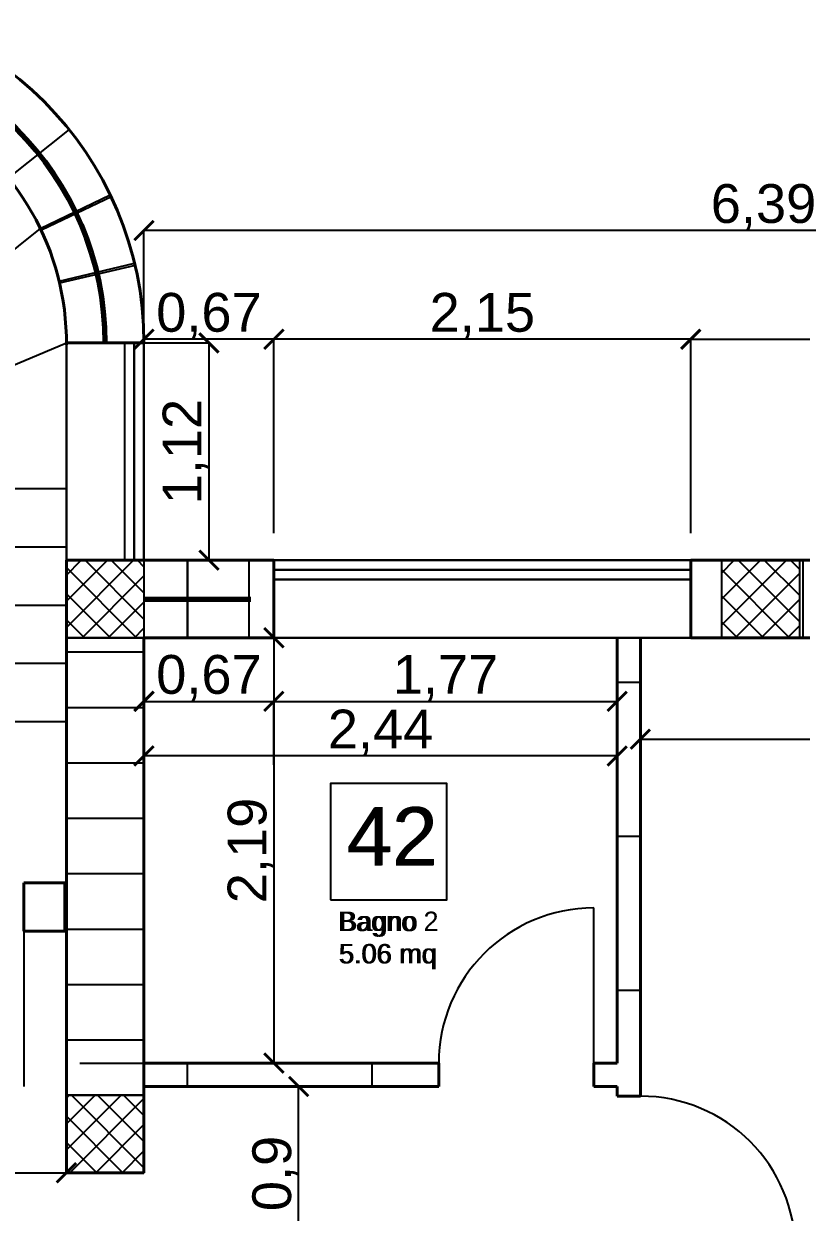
# Model space of a CAD drawing. Header units: millimetres. Extents: x 2459 to 3981, y 1231 to 4850.
# Drawn here: x 3737.5 to 3741.51, y 1288.93 to 1295.06 of the extents above; entities that cross this region are included whole.
import ezdxf

# ---------------------------------------------------------------- set-up
doc = ezdxf.new("R2010")
doc.units = ezdxf.units.MM
doc.layers.add('linee murature', color=253, linetype='Continuous', lineweight=70)
doc.layers.add('linee muri', color=7, linetype='Continuous', lineweight=40)
doc.layers.add('quoteee', color=7, linetype='Continuous')
doc.styles.get("Standard").update_dxf_attribs({"font": 'arial.ttf'})
doc.dimstyles.new('Copia di ISO-25', dxfattribs={"dimtxt": 0.2, "dimasz": 0.1, "dimexe": 0, "dimexo": 0, "dimgap": 0, "dimtad": 3, "dimtxsty": 'Standard', "dimblk": 'ARCHTICK', "dimcen": -2.5, "dimclrd": 256, "dimclre": 256, "dimclrt": 256, "dimadec": 0, "dimazin": 0, "dimtfac": 1, "dimtmove": 2, "dimatfit": 3, "dimldrblk": 'ARCHTICK', "dimfxl": 1, "dimfxlon": 1, "dimtfillclr": 256, "dimlwd": -1, "dimlwe": -1, "dimarcsym": 0})

# ---------------------------------------------------------------- blocks, each defined once
blk = doc.blocks.new('_ArchTick')
at = {"color": 0, "linetype": 'ByBlock', "const_width": 0.15}
blk.add_lwpolyline([(-0.5, -0.5), (0.5, 0.5)], dxfattribs=at)
blk = doc.blocks.new('*D190')
at = {"layer": 'Defpoints', "color": 0, "lineweight": -3, "transparency": 16777216}
for p in [(3737.7819, 1291.8906), (3737.7819, 1289.6979), (3738.7947, 1289.6979)]:
    blk.add_point(p, dxfattribs=at)
at = {"layer": 'quoteee', "transparency": 16777216}
for p, q in [((3737.7947, 1291.8906), (3738.7947, 1291.8906)), ((3738.7947, 1291.8906), (3738.7947, 1289.6979)), ((3737.7947, 1289.6979), (3738.7947, 1289.6979))]:
    blk.add_line(p, q, dxfattribs=at)
at = {"layer": 'quoteee', "transparency": 16777216, "xscale": 0.1, "yscale": 0.1, "zscale": 0.1}
for p, rotation in [((3738.7947, 1291.8906), 90), ((3738.7947, 1289.6979), 270)]:
    blk.add_blockref('_ArchTick', p, dxfattribs=dict(at, rotation=rotation))
at = {"layer": 'quoteee', "transparency": 16777216, "insert": (3738.6746, 1290.7942), "char_height": 0.2, "attachment_point": 5, "rotation": 90}
blk.add_mtext('2,19', dxfattribs=at)
blk = doc.blocks.new('*D317')
at = {"layer": 'Defpoints', "color": 0, "lineweight": -3, "transparency": 16777216}
for p in [(3738.1247, 1291.8906), (3740.5647, 1291.8906), (3738.1247, 1291.2815)]:
    blk.add_point(p, dxfattribs=at)
at = {"layer": 'quoteee', "transparency": 16777216}
for p, q in [((3738.1247, 1291.8906), (3738.1247, 1291.2815)), ((3740.5647, 1291.8906), (3740.5647, 1291.2815)), ((3740.5647, 1291.2815), (3738.1247, 1291.2815))]:
    blk.add_line(p, q, dxfattribs=at)
at = {"layer": 'quoteee', "transparency": 16777216, "xscale": 0.1, "yscale": 0.1, "zscale": 0.1, "rotation": 180}
blk.add_blockref('_ArchTick', (3738.1247, 1291.2815), dxfattribs=at)
at = {"layer": 'quoteee', "transparency": 16777216, "xscale": 0.1, "yscale": 0.1, "zscale": 0.1}
blk.add_blockref('_ArchTick', (3740.5647, 1291.2815), dxfattribs=at)
at = {"layer": 'quoteee', "transparency": 16777216, "insert": (3739.3447, 1291.4017), "char_height": 0.2, "attachment_point": 5}
blk.add_mtext('2,44', dxfattribs=at)
blk = doc.blocks.new('*D318')
at = {"layer": 'Defpoints', "color": 0, "lineweight": -3, "transparency": 16777216}
for p in [(3740.6847, 1291.8906), (3744.1147, 1291.8906), (3744.1147, 1291.3678)]:
    blk.add_point(p, dxfattribs=at)
at = {"layer": 'quoteee', "transparency": 16777216}
for p, q in [((3740.6847, 1291.8906), (3740.6847, 1291.3678)), ((3744.1147, 1291.8906), (3744.1147, 1291.3678)), ((3740.6847, 1291.3678), (3744.1147, 1291.3678))]:
    blk.add_line(p, q, dxfattribs=at)
at = {"layer": 'quoteee', "transparency": 16777216, "xscale": 0.1, "yscale": 0.1, "zscale": 0.1, "rotation": 180}
blk.add_blockref('_ArchTick', (3740.6847, 1291.3678), dxfattribs=at)
at = {"layer": 'quoteee', "transparency": 16777216, "xscale": 0.1, "yscale": 0.1, "zscale": 0.1}
blk.add_blockref('_ArchTick', (3744.1147, 1291.3678), dxfattribs=at)
at = {"layer": 'quoteee', "transparency": 16777216, "insert": (3742.3997, 1291.488), "char_height": 0.2, "attachment_point": 5}
blk.add_mtext('3,43', dxfattribs=at)
blk = doc.blocks.new('*D260')
at = {"layer": 'Defpoints', "color": 0, "lineweight": -3, "transparency": 16777216}
for p in [(3744.5147, 1295.3345), (3728.2147, 1292.2906), (3744.5147, 1292.2906)]:
    blk.add_point(p, dxfattribs=at)
at = {"layer": 'quoteee', "transparency": 16777216}
for p, q in [((3728.2147, 1294.3345), (3728.2147, 1295.3345)), ((3728.2147, 1295.3345), (3744.5147, 1295.3345)), ((3744.5147, 1294.3345), (3744.5147, 1295.3345))]:
    blk.add_line(p, q, dxfattribs=at)
at = {"layer": 'quoteee', "transparency": 16777216, "xscale": 0.1, "yscale": 0.1, "zscale": 0.1, "rotation": 180}
blk.add_blockref('_ArchTick', (3728.2147, 1295.3345), dxfattribs=at)
at = {"layer": 'quoteee', "transparency": 16777216, "xscale": 0.1, "yscale": 0.1, "zscale": 0.1}
blk.add_blockref('_ArchTick', (3744.5147, 1295.3345), dxfattribs=at)
at = {"layer": 'quoteee', "transparency": 16777216, "insert": (3736.3647, 1295.4547), "char_height": 0.2, "attachment_point": 5}
blk.add_mtext('16,3', dxfattribs=at)
blk = doc.blocks.new('*D261')
at = {"layer": 'Defpoints', "color": 0, "lineweight": -3, "transparency": 16777216}
for p in [(3738.1247, 1293.4106), (3738.1247, 1292.2906), (3738.4597, 1292.2906)]:
    blk.add_point(p, dxfattribs=at)
at = {"layer": 'quoteee', "transparency": 16777216}
for p, q in [((3738.1247, 1293.4106), (3738.4597, 1293.4106)), ((3738.4597, 1293.4106), (3738.4597, 1292.2906)), ((3738.1247, 1292.2906), (3738.4597, 1292.2906))]:
    blk.add_line(p, q, dxfattribs=at)
at = {"layer": 'quoteee', "transparency": 16777216, "xscale": 0.1, "yscale": 0.1, "zscale": 0.1}
for p, rotation in [((3738.4597, 1293.4106), 90), ((3738.4597, 1292.2906), 270)]:
    blk.add_blockref('_ArchTick', p, dxfattribs=dict(at, rotation=rotation))
at = {"layer": 'quoteee', "transparency": 16777216, "insert": (3738.3396, 1292.8506), "char_height": 0.2, "attachment_point": 5, "rotation": 90}
blk.add_mtext('1,12', dxfattribs=at)
blk = doc.blocks.new('*D262')
at = {"layer": 'Defpoints', "color": 0, "lineweight": -3, "transparency": 16777216}
for p in [(3738.1247, 1293.4296), (3738.1247, 1292.2906), (3738.7947, 1292.2906)]:
    blk.add_point(p, dxfattribs=at)
at = {"layer": 'quoteee', "transparency": 16777216}
for p, q in [((3738.1247, 1292.4296), (3738.1247, 1293.4296)), ((3738.7947, 1293.4296), (3738.1247, 1293.4296)), ((3738.7947, 1292.4296), (3738.7947, 1293.4296))]:
    blk.add_line(p, q, dxfattribs=at)
at = {"layer": 'quoteee', "transparency": 16777216, "xscale": 0.1, "yscale": 0.1, "zscale": 0.1, "rotation": 180}
blk.add_blockref('_ArchTick', (3738.1247, 1293.4296), dxfattribs=at)
at = {"layer": 'quoteee', "transparency": 16777216, "xscale": 0.1, "yscale": 0.1, "zscale": 0.1}
blk.add_blockref('_ArchTick', (3738.7947, 1293.4296), dxfattribs=at)
at = {"layer": 'quoteee', "transparency": 16777216, "insert": (3738.4597, 1293.5497), "char_height": 0.2, "attachment_point": 5}
blk.add_mtext('0,67', dxfattribs=at)
blk = doc.blocks.new('*D263')
at = {"layer": 'Defpoints', "color": 0, "lineweight": -3, "transparency": 16777216}
for p in [(3738.7947, 1293.4296), (3738.7947, 1292.2906), (3740.9447, 1292.2906)]:
    blk.add_point(p, dxfattribs=at)
at = {"layer": 'quoteee', "transparency": 16777216}
for p, q in [((3738.7947, 1292.4296), (3738.7947, 1293.4296)), ((3740.9447, 1293.4296), (3738.7947, 1293.4296)), ((3740.9447, 1292.4296), (3740.9447, 1293.4296))]:
    blk.add_line(p, q, dxfattribs=at)
at = {"layer": 'quoteee', "transparency": 16777216, "xscale": 0.1, "yscale": 0.1, "zscale": 0.1, "rotation": 180}
blk.add_blockref('_ArchTick', (3738.7947, 1293.4296), dxfattribs=at)
at = {"layer": 'quoteee', "transparency": 16777216, "xscale": 0.1, "yscale": 0.1, "zscale": 0.1}
blk.add_blockref('_ArchTick', (3740.9447, 1293.4296), dxfattribs=at)
at = {"layer": 'quoteee', "transparency": 16777216, "insert": (3739.8697, 1293.5497), "char_height": 0.2, "attachment_point": 5}
blk.add_mtext('2,15', dxfattribs=at)
blk = doc.blocks.new('*D264')
at = {"layer": 'Defpoints', "color": 0, "lineweight": -3, "transparency": 16777216}
for p in [(3744.5147, 1293.4296), (3740.9447, 1292.2906), (3744.5147, 1292.2906)]:
    blk.add_point(p, dxfattribs=at)
at = {"layer": 'quoteee', "transparency": 16777216}
for p, q in [((3740.9447, 1292.4296), (3740.9447, 1293.4296)), ((3740.9447, 1293.4296), (3744.5147, 1293.4296)), ((3744.5147, 1292.4296), (3744.5147, 1293.4296))]:
    blk.add_line(p, q, dxfattribs=at)
at = {"layer": 'quoteee', "transparency": 16777216, "xscale": 0.1, "yscale": 0.1, "zscale": 0.1, "rotation": 180}
blk.add_blockref('_ArchTick', (3740.9447, 1293.4296), dxfattribs=at)
at = {"layer": 'quoteee', "transparency": 16777216, "xscale": 0.1, "yscale": 0.1, "zscale": 0.1}
blk.add_blockref('_ArchTick', (3744.5147, 1293.4296), dxfattribs=at)
at = {"layer": 'quoteee', "transparency": 16777216, "insert": (3742.7297, 1293.5497), "char_height": 0.2, "attachment_point": 5}
blk.add_mtext('3,57', dxfattribs=at)
blk = doc.blocks.new('*D265')
at = {"layer": 'Defpoints', "color": 0, "lineweight": -3, "transparency": 16777216}
for p in [(3738.1247, 1293.9904), (3738.1247, 1292.2906), (3744.5147, 1292.2906)]:
    blk.add_point(p, dxfattribs=at)
at = {"layer": 'quoteee', "transparency": 16777216}
for p, q in [((3738.1247, 1292.9904), (3738.1247, 1293.9904)), ((3744.5147, 1293.9904), (3738.1247, 1293.9904)), ((3744.5147, 1292.9904), (3744.5147, 1293.9904))]:
    blk.add_line(p, q, dxfattribs=at)
at = {"layer": 'quoteee', "transparency": 16777216, "xscale": 0.1, "yscale": 0.1, "zscale": 0.1, "rotation": 180}
blk.add_blockref('_ArchTick', (3738.1247, 1293.9904), dxfattribs=at)
at = {"layer": 'quoteee', "transparency": 16777216, "xscale": 0.1, "yscale": 0.1, "zscale": 0.1}
blk.add_blockref('_ArchTick', (3744.5147, 1293.9904), dxfattribs=at)
at = {"layer": 'quoteee', "transparency": 16777216, "insert": (3741.3197, 1294.1106), "char_height": 0.2, "attachment_point": 5}
blk.add_mtext('6,39', dxfattribs=at)
blk = doc.blocks.new('*D427')
at = {"layer": 'Defpoints', "color": 0, "lineweight": -3, "transparency": 16777216}
for p in [(3738.1247, 1291.8889), (3738.7947, 1291.8889), (3738.7947, 1291.563)]:
    blk.add_point(p, dxfattribs=at)
at = {"layer": 'quoteee', "transparency": 16777216}
for p, q in [((3738.1247, 1291.8889), (3738.1247, 1291.563)), ((3738.7947, 1291.8889), (3738.7947, 1291.563)), ((3738.1247, 1291.563), (3738.7947, 1291.563))]:
    blk.add_line(p, q, dxfattribs=at)
at = {"layer": 'quoteee', "transparency": 16777216, "xscale": 0.1, "yscale": 0.1, "zscale": 0.1, "rotation": 180}
blk.add_blockref('_ArchTick', (3738.1247, 1291.563), dxfattribs=at)
at = {"layer": 'quoteee', "transparency": 16777216, "xscale": 0.1, "yscale": 0.1, "zscale": 0.1}
blk.add_blockref('_ArchTick', (3738.7947, 1291.563), dxfattribs=at)
at = {"layer": 'quoteee', "transparency": 16777216, "insert": (3738.4597, 1291.6832), "char_height": 0.2, "attachment_point": 5}
blk.add_mtext('0,67', dxfattribs=at)
blk = doc.blocks.new('*D228')
at = {"layer": 'Defpoints', "color": 0, "lineweight": -3, "transparency": 16777216}
for p in [(3740.5647, 1291.563), (3738.7947, 1291.2355), (3740.5647, 1291.2355)]:
    blk.add_point(p, dxfattribs=at)
at = {"layer": 'quoteee', "transparency": 16777216}
for p, q in [((3738.7947, 1291.2355), (3738.7947, 1291.563)), ((3738.7947, 1291.563), (3740.5647, 1291.563)), ((3740.5647, 1291.2355), (3740.5647, 1291.563))]:
    blk.add_line(p, q, dxfattribs=at)
at = {"layer": 'quoteee', "transparency": 16777216, "xscale": 0.1, "yscale": 0.1, "zscale": 0.1, "rotation": 180}
blk.add_blockref('_ArchTick', (3738.7947, 1291.563), dxfattribs=at)
at = {"layer": 'quoteee', "transparency": 16777216, "xscale": 0.1, "yscale": 0.1, "zscale": 0.1}
blk.add_blockref('_ArchTick', (3740.5647, 1291.563), dxfattribs=at)
at = {"layer": 'quoteee', "transparency": 16777216, "insert": (3739.6797, 1291.6832), "char_height": 0.2, "attachment_point": 5}
blk.add_mtext('1,77', dxfattribs=at)
blk = doc.blocks.new('*D229')
at = {"layer": 'Defpoints', "color": 0, "lineweight": -3, "transparency": 16777216}
for p in [(3738.9223, 1289.5779), (3738.9223, 1289.5779), (3738.9223, 1288.6806)]:
    blk.add_point(p, dxfattribs=at)
at = {"layer": 'quoteee', "transparency": 16777216}
blk.add_line((3738.9223, 1288.6806), (3738.9223, 1289.5779), dxfattribs=at)
at = {"layer": 'quoteee', "transparency": 16777216, "xscale": 0.1, "yscale": 0.1, "zscale": 0.1}
for p, rotation in [((3738.9223, 1289.5779), 90), ((3738.9223, 1288.6806), 270)]:
    blk.add_blockref('_ArchTick', p, dxfattribs=dict(at, rotation=rotation))
at = {"layer": 'quoteee', "transparency": 16777216, "insert": (3738.8021, 1289.1292), "char_height": 0.2, "attachment_point": 5, "rotation": 90}
blk.add_mtext('0,9', dxfattribs=at)
blk = doc.blocks.new('*D429')
at = {"layer": 'Defpoints', "color": 0, "lineweight": -3, "transparency": 16777216}
for p in [(3735.0047, 1289.133), (3737.7247, 1289.133), (3737.7247, 1289.133)]:
    blk.add_point(p, dxfattribs=at)
at = {"layer": 'quoteee', "transparency": 16777216}
blk.add_line((3735.0047, 1289.133), (3737.7247, 1289.133), dxfattribs=at)
at = {"layer": 'quoteee', "transparency": 16777216, "xscale": 0.1, "yscale": 0.1, "zscale": 0.1, "rotation": 180}
blk.add_blockref('_ArchTick', (3735.0047, 1289.133), dxfattribs=at)
at = {"layer": 'quoteee', "transparency": 16777216, "xscale": 0.1, "yscale": 0.1, "zscale": 0.1}
blk.add_blockref('_ArchTick', (3737.7247, 1289.133), dxfattribs=at)
at = {"layer": 'quoteee', "transparency": 16777216, "insert": (3736.3647, 1289.2532), "char_height": 0.2, "attachment_point": 5}
blk.add_mtext('2,72', dxfattribs=at)

msp = doc.modelspace()

# ---------------------------------------------------------------- hatches: boundary and pattern name
at = {"linetype": 'Continuous'}
h = msp.add_hatch(dxfattribs=at)
h.set_pattern_fill('ANSI31', color=256, scale=0.1, angle=225)
h.set_pattern_definition([(270, (501.75375, -326.09868), (0.3175, -6e-17), [])])
h.paths.add_polyline_path([(3741.504742, 1292.290565), (3744.114742, 1292.290565), (3744.114742, 1291.890565), (3741.504742, 1291.890565)])
h.paths.add_polyline_path([(3740.944742, 1292.290565), (3741.104742, 1292.290565), (3741.104742, 1291.890565), (3740.944742, 1291.890565)])
h.paths.add_polyline_path([(3738.124742, 1292.290565), (3738.794742, 1292.290565), (3738.794742, 1291.890565), (3738.124742, 1291.890565)])
h.paths.add_polyline_path([(3741.614742, 1285.340565), (3744.114742, 1285.340565), (3744.114742, 1284.940565), (3741.614742, 1284.940565)])
h.paths.add_polyline_path([(3738.624742, 1285.340565), (3739.523263, 1285.340565), (3739.523263, 1284.940565), (3738.624742, 1284.940565)])
h.paths.add_polyline_path([(3739.923263, 1285.340565), (3740.074742, 1285.340565), (3740.074742, 1284.940565), (3739.923263, 1284.940565)])
h.paths.add_polyline_path([(3736.559742, 1285.340565), (3737.084742, 1285.340565), (3737.084742, 1284.940565), (3736.559742, 1284.940565)])
h = msp.add_hatch(dxfattribs=at)
h.set_pattern_fill('ANSI31', color=256, scale=0.25, angle=315)
h.set_pattern_definition([(0, (489.0544, -264.88265), (2e-16, 0.79375), [])])
h.paths.add_polyline_path([(3739.164742, 1288.680565), (3739.644742, 1288.680565), (3739.644742, 1288.560565), (3739.284742, 1288.560565), (3739.284742, 1285.340565), (3739.164742, 1285.340565)])
h.paths.add_polyline_path([(3740.564742, 1291.890565), (3740.684742, 1291.890565), (3740.684742, 1289.527882), (3740.564742, 1289.527882), (3740.564742, 1289.577882), (3740.444742, 1289.577882), (3740.444742, 1289.697882), (3740.564742, 1289.697882)])
h = msp.add_hatch(dxfattribs=at)
h.set_pattern_fill('ANSI31', color=256, scale=0.3, angle=45)
h.set_pattern_definition([(90, (501.75375, -326.0987), (-0.9525, 0), [])])
h.paths.add_polyline_path([(3738.124742, 1289.697882), (3739.644742, 1289.697882), (3739.644742, 1289.577882), (3738.124742, 1289.577882)])
h.paths.add_polyline_path([(3740.444742, 1288.677882), (3740.564742, 1288.677882), (3740.564742, 1288.727882), (3740.684742, 1288.727882), (3740.684742, 1288.677882), (3744.114742, 1288.677882), (3744.114742, 1288.557882), (3740.444742, 1288.557882)])

# ---------------------------------------------------------------- linework, layer by layer
for p, q in [((3737.428058, 1294.261088), (3737.74018, 1294.511242)), ((3737.589937, 1294.000905), (3737.950286, 1294.174533)), ((3737.595622, 1293.993371), (3737.957029, 1294.164785)), ((3737.590059, 1294.000647), (3736.424742, 1293.070565)), ((3737.687132, 1293.728188), (3738.07607, 1293.821605)), ((3737.691142, 1293.720063), (3738.080646, 1293.811092)), ((3736.426495, 1292.862874), (3737.724781, 1293.410565)), ((3737.724742, 1292.290565), (3737.724742, 1293.410565)), ((3737.724742, 1292.290565), (3737.724742, 1293.410565)), ((3737.724742, 1292.290565), (3737.724742, 1293.410565)), ((3737.724742, 1292.290565), (3737.724742, 1293.410565)), ((3737.724742, 1292.290565), (3737.724742, 1293.410565)), ((3737.724742, 1292.290565), (3737.724742, 1293.410565)), ((3737.724742, 1292.290565), (3737.724742, 1293.410565)), ((3737.724742, 1292.290565), (3737.724742, 1293.400175)), ((3737.724742, 1292.290565), (3737.724742, 1293.400175)), ((3737.724781, 1293.410565), (3738.124742, 1293.410565)), ((3737.724781, 1293.410565), (3738.124742, 1293.410565)), ((3738.074742, 1293.410565), (3738.074742, 1292.290565)), ((3738.074742, 1293.410565), (3738.074742, 1292.290565)), ((3738.124742, 1292.290565), (3738.124742, 1293.410565)), ((3738.124742, 1292.290565), (3738.124742, 1293.410565)), ((3738.124742, 1292.290565), (3738.124742, 1293.410565)), ((3738.124742, 1292.290565), (3738.124742, 1293.410565)), ((3738.124742, 1292.290565), (3738.124742, 1293.410565)), ((3737.724742, 1292.657882), (3736.424742, 1292.657882)), ((3737.724742, 1292.357882), (3736.424742, 1292.357882)), ((3738.124742, 1292.290565), (3737.724742, 1292.290565)), ((3737.724742, 1292.290565), (3737.724742, 1290.377882)), ((3738.124742, 1292.290565), (3737.724742, 1292.290565)), ((3738.124742, 1292.290565), (3737.724742, 1292.290565)), ((3737.724742, 1292.290565), (3738.124742, 1292.290565)), ((3738.124742, 1292.290565), (3737.724742, 1292.290565)), ((3738.124742, 1292.290565), (3737.724742, 1292.290565)), ((3737.724742, 1292.290565), (3738.124742, 1292.290565)), ((3737.724742, 1289.577882), (3737.724742, 1292.290565)), ((3738.794742, 1292.290565), (3737.724742, 1292.290565)), ((3738.124742, 1292.290565), (3737.724742, 1292.290565)), ((3738.124742, 1292.290565), (3737.724742, 1292.290565)), ((3737.724742, 1292.290565), (3738.124742, 1292.290565)), ((3738.124742, 1292.290565), (3737.724742, 1292.290565)), ((3738.124742, 1292.290565), (3737.724742, 1292.290565)), ((3737.724742, 1292.290565), (3738.124742, 1292.290565)), ((3737.724742, 1292.213877), (3737.799787, 1292.288923)), ((3737.724742, 1292.079174), (3737.934491, 1292.288923)), ((3737.724742, 1291.94447), (3738.069195, 1292.288923)), ((3737.724742, 1292.213877), (3737.799787, 1292.288923)), ((3737.724742, 1292.079174), (3737.934491, 1292.288923)), ((3737.724742, 1291.94447), (3738.069195, 1292.288923)), ((3738.088499, 1291.888923), (3737.724742, 1292.25268)), ((3738.088499, 1291.888923), (3737.724742, 1292.25268)), ((3738.124742, 1291.987384), (3737.823203, 1292.288923)), ((3738.124742, 1291.987384), (3737.823203, 1292.288923)), ((3738.124742, 1292.122088), (3737.957907, 1292.288923)), ((3738.124742, 1292.122088), (3737.957907, 1292.288923)), ((3738.074742, 1292.290565), (3738.024742, 1292.290565)), ((3738.074742, 1292.290565), (3738.024742, 1292.290565)), ((3738.074742, 1292.290565), (3738.024742, 1292.290565)), ((3738.074742, 1292.290565), (3738.024742, 1292.290565)), ((3738.124742, 1292.256792), (3738.092611, 1292.288923)), ((3738.124742, 1292.256792), (3738.092611, 1292.288923)), ((3738.794742, 1292.290565), (3738.124742, 1292.290565)), ((3738.348751, 1292.290565), (3738.348751, 1291.890565)), ((3738.666251, 1292.290565), (3738.666251, 1291.890565)), ((3738.794742, 1291.890565), (3738.794742, 1292.290565)), ((3738.794742, 1292.290565), (3740.944742, 1292.290565)), ((3738.794742, 1291.890565), (3738.794742, 1292.290565)), ((3738.794742, 1292.290565), (3740.944742, 1292.290565)), ((3738.794742, 1291.890565), (3738.794742, 1292.290565)), ((3738.794742, 1292.290565), (3740.944742, 1292.290565)), ((3738.794742, 1292.290565), (3738.794742, 1291.890565)), ((3740.824742, 1292.290565), (3738.794742, 1292.290565)), ((3740.944742, 1292.290565), (3738.794742, 1292.290565)), ((3738.794742, 1292.290565), (3738.794742, 1291.890565)), ((3740.824742, 1292.240565), (3738.794742, 1292.240565)), ((3738.794742, 1292.240565), (3738.794742, 1292.190565)), ((3738.914742, 1292.240565), (3740.944742, 1292.240565)), ((3740.944742, 1292.290565), (3740.944742, 1291.890565)), ((3740.944742, 1292.290565), (3744.514742, 1292.290565)), ((3740.944742, 1292.290565), (3740.944742, 1291.890565)), ((3740.944742, 1292.290565), (3740.944742, 1291.890565)), ((3740.944742, 1292.290565), (3744.514742, 1292.290565)), ((3740.944742, 1292.290565), (3740.944742, 1291.890565)), ((3741.104742, 1292.226281), (3741.167383, 1292.288923)), ((3741.104742, 1292.091578), (3741.302087, 1292.288923)), ((3741.104742, 1291.956874), (3741.436791, 1292.288923)), ((3741.104742, 1292.226281), (3741.167383, 1292.288923)), ((3741.104742, 1292.091578), (3741.302087, 1292.288923)), ((3741.104742, 1291.956874), (3741.436791, 1292.288923)), ((3741.454453, 1291.890565), (3741.104742, 1292.240276)), ((3741.454453, 1291.890565), (3741.104742, 1292.240276)), ((3741.504742, 1291.97498), (3741.190799, 1292.288923)), ((3741.504742, 1291.97498), (3741.190799, 1292.288923)), ((3741.504742, 1292.109684), (3741.325503, 1292.288923)), ((3741.504742, 1292.109684), (3741.325503, 1292.288923)), ((3741.504742, 1292.244388), (3741.460207, 1292.288923)), ((3741.504742, 1292.244388), (3741.460207, 1292.288923)), ((3737.803899, 1291.888923), (3738.124742, 1292.209766)), ((3737.803899, 1291.888923), (3738.124742, 1292.209766)), ((3741.173137, 1291.890565), (3741.504742, 1292.22217)), ((3741.173137, 1291.890565), (3741.504742, 1292.22217)), ((3737.953795, 1291.888923), (3737.724742, 1292.117977)), ((3737.953795, 1291.888923), (3737.724742, 1292.117977)), ((3737.724742, 1292.057882), (3736.424742, 1292.057882)), ((3737.938603, 1291.888923), (3738.124742, 1292.075062)), ((3737.938603, 1291.888923), (3738.124742, 1292.075062)), ((3741.31975, 1291.890565), (3741.104742, 1292.105573)), ((3741.31975, 1291.890565), (3741.104742, 1292.105573)), ((3741.30784, 1291.890565), (3741.504742, 1292.087466)), ((3741.30784, 1291.890565), (3741.504742, 1292.087466)), ((3737.819092, 1291.888923), (3737.724742, 1291.983273)), ((3737.819092, 1291.888923), (3737.724742, 1291.983273)), ((3738.073306, 1291.888923), (3738.124742, 1291.940358)), ((3738.073306, 1291.888923), (3738.124742, 1291.940358)), ((3741.185046, 1291.890565), (3741.104742, 1291.970869)), ((3741.185046, 1291.890565), (3741.104742, 1291.970869)), ((3741.442544, 1291.890565), (3741.504742, 1291.952762)), ((3741.442544, 1291.890565), (3741.504742, 1291.952762)), ((3737.724742, 1289.577882), (3737.724742, 1291.888923)), ((3738.794742, 1291.890565), (3738.124742, 1291.890565)), ((3738.124742, 1289.577882), (3738.124742, 1291.890565)), ((3738.124742, 1291.890565), (3738.794742, 1291.890565)), ((3738.124742, 1291.890565), (3738.794742, 1291.890565)), ((3738.124742, 1289.697882), (3738.124742, 1291.888923)), ((3738.794742, 1291.890565), (3740.944742, 1291.890565)), ((3740.824742, 1291.890565), (3738.794742, 1291.890565)), ((3740.944742, 1291.890565), (3738.794742, 1291.890565)), ((3740.944742, 1291.890565), (3738.794742, 1291.890565)), ((3738.914742, 1291.890565), (3740.944742, 1291.890565)), ((3740.564742, 1289.697882), (3740.564742, 1291.890565)), ((3740.564742, 1289.697882), (3740.564742, 1291.890565)), ((3740.684742, 1291.890565), (3740.564742, 1291.890565)), ((3740.684742, 1289.527882), (3740.684742, 1291.890565)), ((3740.684742, 1289.527882), (3740.684742, 1291.890565)), ((3740.944742, 1291.890565), (3744.114742, 1291.890565)), ((3744.114742, 1291.890565), (3740.944742, 1291.890565)), ((3737.724742, 1291.817823), (3738.124742, 1291.817823)), ((3737.724742, 1291.817823), (3738.124742, 1291.817823)), ((3737.724742, 1291.757882), (3736.424742, 1291.757882)), ((3740.564742, 1291.661101), (3740.684742, 1291.661101)), ((3737.724742, 1291.532073), (3738.124742, 1291.532073)), ((3737.724742, 1291.532073), (3738.124742, 1291.532073)), ((3737.724742, 1291.457882), (3735.004742, 1291.457882)), ((3737.724742, 1291.246323), (3738.124742, 1291.246323)), ((3737.724742, 1291.246323), (3738.124742, 1291.246323)), ((3737.724742, 1290.960573), (3738.124742, 1290.960573)), ((3737.724742, 1290.960573), (3738.124742, 1290.960573)), ((3740.564742, 1290.867351), (3740.684742, 1290.867351)), ((3737.724742, 1290.674823), (3738.124742, 1290.674823)), ((3737.724742, 1290.674823), (3738.124742, 1290.674823)), ((3737.504742, 1290.377882), (3737.504742, 1290.627882)), ((3737.504742, 1290.627882), (3737.724742, 1290.627882)), ((3737.713751, 1290.627882), (3737.713751, 1290.377882)), ((3737.713751, 1290.627882), (3737.713751, 1290.377882)), ((3740.444742, 1289.697882), (3740.444742, 1290.497882)), ((3740.444742, 1289.697882), (3740.444742, 1290.497882)), ((3737.504742, 1290.377882), (3737.504742, 1289.577882)), ((3737.504742, 1290.377882), (3737.724742, 1290.377882)), ((3737.724742, 1290.389073), (3738.124742, 1290.389073)), ((3737.724742, 1290.389073), (3738.124742, 1290.389073)), ((3737.724742, 1289.577882), (3737.724742, 1290.377882)), ((3737.724742, 1290.103323), (3738.124742, 1290.103323)), ((3737.724742, 1290.103323), (3738.124742, 1290.103323)), ((3740.564742, 1290.073601), (3740.684742, 1290.073601)), ((3737.724742, 1289.817573), (3738.124742, 1289.817573)), ((3737.724742, 1289.817573), (3738.124742, 1289.817573)), ((3739.644742, 1289.697882), (3738.124742, 1289.697882)), ((3738.124742, 1289.577882), (3738.124742, 1289.697882)), ((3739.644742, 1289.697882), (3738.124742, 1289.697882)), ((3738.124742, 1289.697882), (3739.644742, 1289.697882)), ((3738.348751, 1289.577882), (3738.348751, 1289.697882)), ((3739.301251, 1289.577882), (3739.301251, 1289.697882)), ((3739.644742, 1289.697882), (3739.644742, 1289.577882)), ((3739.644742, 1289.697882), (3739.644742, 1289.577882)), ((3739.644742, 1289.697882), (3739.644742, 1289.577882)), ((3740.444742, 1289.577882), (3740.444742, 1289.697882)), ((3740.444742, 1289.697882), (3740.564742, 1289.697882)), ((3740.444742, 1289.577882), (3740.444742, 1289.697882)), ((3740.444742, 1289.697882), (3740.564742, 1289.697882)), ((3737.724742, 1289.577882), (3737.724742, 1289.132995)), ((3737.724742, 1289.132995), (3737.724742, 1289.577882)), ((3738.124742, 1289.132995), (3738.124742, 1289.577882)), ((3739.644742, 1289.577882), (3738.124742, 1289.577882)), ((3739.644742, 1289.577882), (3738.124742, 1289.577882)), ((3738.124742, 1289.577882), (3738.124742, 1289.132995)), ((3740.564742, 1289.577882), (3740.444742, 1289.577882)), ((3740.564742, 1289.577882), (3740.444742, 1289.577882)), ((3740.564742, 1289.527882), (3740.564742, 1289.577882)), ((3740.564742, 1289.527882), (3740.564742, 1289.577882)), ((3737.724742, 1289.519801), (3737.737936, 1289.532995)), ((3737.724742, 1289.385097), (3737.87264, 1289.532995)), ((3737.724742, 1289.250393), (3738.007344, 1289.532995)), ((3737.724742, 1289.519801), (3737.737936, 1289.532995)), ((3737.724742, 1289.385097), (3737.87264, 1289.532995)), ((3737.724742, 1289.250393), (3738.007344, 1289.532995)), ((3737.742048, 1289.132995), (3738.124742, 1289.515689)), ((3737.742048, 1289.132995), (3738.124742, 1289.515689)), ((3738.124742, 1289.158604), (3737.75035, 1289.532995)), ((3738.124742, 1289.158604), (3737.75035, 1289.532995)), ((3738.124742, 1289.293307), (3737.885054, 1289.532995)), ((3738.124742, 1289.293307), (3737.885054, 1289.532995)), ((3738.124742, 1289.428011), (3738.019758, 1289.532995)), ((3738.124742, 1289.428011), (3738.019758, 1289.532995)), ((3740.684742, 1289.527882), (3740.564742, 1289.527882)), ((3740.684742, 1289.527882), (3740.564742, 1289.527882)), ((3738.015646, 1289.132995), (3737.724742, 1289.4239)), ((3738.015646, 1289.132995), (3737.724742, 1289.4239)), ((3737.876751, 1289.132995), (3738.124742, 1289.380985)), ((3737.876751, 1289.132995), (3738.124742, 1289.380985)), ((3737.880943, 1289.132995), (3737.724742, 1289.289196)), ((3737.880943, 1289.132995), (3737.724742, 1289.289196)), ((3738.011455, 1289.132995), (3738.124742, 1289.246281)), ((3738.011455, 1289.132995), (3738.124742, 1289.246281)), ((3737.746239, 1289.132995), (3737.724742, 1289.154492)), ((3737.746239, 1289.132995), (3737.724742, 1289.154492)), ((3737.724742, 1289.132995), (3738.124742, 1289.132995)), ((3738.124742, 1289.132995), (3737.724742, 1289.132995))]:
    msp.add_line(p, q, dxfattribs=at)
for p, q in [((3737.428058, 1294.261088), (3737.74018, 1294.511242)), ((3737.589937, 1294.000905), (3737.950286, 1294.174533)), ((3737.595622, 1293.993371), (3737.957029, 1294.164785)), ((3737.590059, 1294.000647), (3736.424742, 1293.070565)), ((3737.687132, 1293.728188), (3738.07607, 1293.821605)), ((3737.691142, 1293.720063), (3738.080646, 1293.811092)), ((3736.426495, 1292.862874), (3737.724781, 1293.410565)), ((3737.724742, 1292.290565), (3737.724742, 1293.410565)), ((3737.724742, 1292.290565), (3737.724742, 1293.410565)), ((3737.724742, 1292.290565), (3737.724742, 1293.410565)), ((3737.724742, 1292.290565), (3737.724742, 1293.410565)), ((3737.724742, 1292.290565), (3737.724742, 1293.410565)), ((3737.724742, 1292.290565), (3737.724742, 1293.410565)), ((3737.724742, 1292.290565), (3737.724742, 1293.410565)), ((3737.724742, 1293.410565), (3737.724742, 1292.290565)), ((3737.724742, 1293.410565), (3737.724742, 1292.290565)), ((3737.724742, 1292.290565), (3737.724742, 1293.400175)), ((3737.724742, 1292.290565), (3737.724742, 1293.400175)), ((3738.024742, 1293.410565), (3738.024742, 1292.290565)), ((3738.024742, 1293.410565), (3738.024742, 1292.290565)), ((3738.074742, 1293.410565), (3738.074742, 1292.290565)), ((3738.074742, 1293.410565), (3738.074742, 1292.290565)), ((3738.074742, 1292.290565), (3738.074742, 1293.410565)), ((3738.074742, 1292.290565), (3738.074742, 1293.410565)), ((3738.124742, 1292.290565), (3738.124742, 1293.410565)), ((3738.124742, 1292.290565), (3738.124742, 1293.410565)), ((3738.124742, 1292.290565), (3738.124742, 1293.410565)), ((3738.124742, 1292.290565), (3738.124742, 1293.410565)), ((3738.124742, 1292.290565), (3738.124742, 1293.410565)), ((3738.124742, 1293.410565), (3738.124742, 1292.290565)), ((3738.124742, 1292.290565), (3738.124742, 1293.410565)), ((3738.124742, 1292.290565), (3738.124742, 1293.410565)), ((3738.124742, 1293.410565), (3738.124742, 1292.290565)), ((3738.124742, 1292.290565), (3738.124742, 1293.410565)), ((3738.124742, 1292.290565), (3738.124742, 1293.410565)), ((3737.724742, 1292.657882), (3736.424742, 1292.657882)), ((3737.724742, 1292.357882), (3736.424742, 1292.357882)), ((3737.724742, 1291.890565), (3737.724742, 1292.290565)), ((3737.724742, 1291.888923), (3737.724742, 1292.288923)), ((3737.724742, 1292.288923), (3738.124742, 1292.288923)), ((3737.724742, 1291.888923), (3737.724742, 1292.288923)), ((3737.724742, 1292.288923), (3738.124742, 1292.288923)), ((3738.074742, 1292.290565), (3738.024742, 1292.290565)), ((3738.074742, 1292.290565), (3738.024742, 1292.290565)), ((3738.074742, 1292.290565), (3738.024742, 1292.290565)), ((3738.074742, 1292.290565), (3738.024742, 1292.290565)), ((3738.024742, 1292.290565), (3738.074742, 1292.290565)), ((3738.024742, 1292.290565), (3738.074742, 1292.290565)), ((3738.794742, 1292.290565), (3738.124742, 1292.290565)), ((3738.124742, 1292.290565), (3738.124742, 1291.890565)), ((3738.124742, 1292.288923), (3738.124742, 1291.888923)), ((3738.124742, 1292.288923), (3738.124742, 1291.888923)), ((3740.824742, 1292.290565), (3738.794742, 1292.290565)), ((3740.824742, 1292.240565), (3738.794742, 1292.240565)), ((3738.794742, 1292.240565), (3738.794742, 1292.190565)), ((3738.794742, 1292.190565), (3738.794742, 1292.240565)), ((3738.794742, 1292.240565), (3740.944742, 1292.240565)), ((3741.104742, 1291.890565), (3741.104742, 1292.290565)), ((3741.104742, 1292.290565), (3741.504742, 1292.290565)), ((3741.104742, 1291.890565), (3741.104742, 1292.290565)), ((3741.104742, 1292.290565), (3741.504742, 1292.290565)), ((3741.504742, 1292.290565), (3741.504742, 1291.890565)), ((3741.504742, 1292.290565), (3741.504742, 1291.890565)), ((3740.944742, 1292.190565), (3738.794742, 1292.190565)), ((3737.724742, 1292.057882), (3736.424742, 1292.057882)), ((3738.124742, 1291.890565), (3737.724742, 1291.890565)), ((3738.124742, 1291.888923), (3737.724742, 1291.888923)), ((3738.124742, 1291.888923), (3737.724742, 1291.888923)), ((3738.794742, 1291.890565), (3740.944742, 1291.890565)), ((3740.824742, 1291.890565), (3738.794742, 1291.890565)), ((3740.944742, 1291.890565), (3738.794742, 1291.890565)), ((3740.944742, 1291.890565), (3738.794742, 1291.890565)), ((3738.914742, 1291.890565), (3740.944742, 1291.890565)), ((3740.684742, 1291.890565), (3740.564742, 1291.890565)), ((3741.504742, 1291.890565), (3741.104742, 1291.890565)), ((3741.504742, 1291.890565), (3741.104742, 1291.890565)), ((3737.724742, 1291.757882), (3736.424742, 1291.757882)), ((3737.724742, 1291.457882), (3735.004742, 1291.457882)), ((3739.687309, 1291.139206), (3739.087309, 1291.139206)), ((3739.087309, 1291.139206), (3739.087309, 1290.539206)), ((3739.687309, 1290.539206), (3739.687309, 1291.139206)), ((3739.087309, 1290.539206), (3739.687309, 1290.539206)), ((3740.444742, 1289.697882), (3740.444742, 1290.497882)), ((3740.444742, 1289.697882), (3740.444742, 1290.497882)), ((3737.504742, 1290.377882), (3737.504742, 1289.577882)), ((3737.724742, 1289.577882), (3737.724742, 1290.377882)), ((3738.124742, 1289.577882), (3738.124742, 1289.697882)), ((3738.124742, 1289.532995), (3737.724742, 1289.532995)), ((3737.724742, 1289.532995), (3738.124742, 1289.532995))]:
    msp.add_line(p, q)
for points in [[(3738.124742, 1293.410565), (3738.124742, 1292.290565), (3738.124742, 1293.410565), (3737.724742, 1293.410565)], [(3737.724742, 1293.410565), (3737.724742, 1292.290565), (3738.124742, 1292.290565), (3738.124742, 1293.410565)], [(3738.124742, 1293.410565), (3738.124742, 1292.290565), (3738.124742, 1293.410565), (3737.724742, 1293.410565)], [(3737.724742, 1293.410565), (3737.724742, 1292.290565), (3738.124742, 1292.290565), (3738.124742, 1293.410565)], [(3738.024742, 1293.410565), (3738.024742, 1292.290565), (3738.074742, 1292.290565), (3738.074742, 1293.410565)], [(3738.024742, 1293.410565), (3738.024742, 1292.290565), (3738.074742, 1292.290565), (3738.074742, 1293.410565)], [(3740.944742, 1292.240565), (3738.794742, 1292.240565)], [(3738.794742, 1292.190565), (3740.944742, 1292.190565)]]:
    msp.add_lwpolyline(points, dxfattribs=at)
for points in [[(3738.124742, 1291.890565), (3737.724742, 1291.890565), (3737.724742, 1292.290565), (3738.124742, 1292.290565)], [(3738.124742, 1291.888923), (3737.724742, 1291.888923), (3737.724742, 1292.288923), (3738.124742, 1292.288923)], [(3738.124742, 1291.888923), (3737.724742, 1291.888923), (3737.724742, 1292.288923), (3738.124742, 1292.288923)], [(3740.944742, 1292.240565), (3740.944742, 1292.190565), (3738.794742, 1292.190565), (3738.794742, 1292.240565)], [(3741.504742, 1291.890565), (3741.104742, 1291.890565), (3741.104742, 1292.290565), (3741.504742, 1292.290565)], [(3741.504742, 1291.890565), (3741.104742, 1291.890565), (3741.104742, 1292.290565), (3741.504742, 1292.290565)], [(3739.087309, 1290.539206), (3739.687309, 1290.539206), (3739.687309, 1291.139206), (3739.087309, 1291.139206)], [(3737.724742, 1289.132995), (3738.124742, 1289.132995), (3738.124742, 1289.532995), (3737.724742, 1289.532995)], [(3738.124742, 1289.132995), (3737.724742, 1289.132995), (3737.724742, 1289.532995), (3738.124742, 1289.532995)]]:
    msp.add_lwpolyline(points, close=True, dxfattribs=at)
for centre, radius, start, end in [((3736.364742, 1293.410565), 1.76, 360, 180), ((3736.364762, 1293.410565), 1.36002, 359.5622927, 180), ((3740.444742, 1289.697882), 0.8, 90, 180), ((3740.444742, 1289.697882), 0.8, 90, 180), ((3740.684742, 1288.727882), 0.8, 0, 90), ((3740.684742, 1288.727882), 0.8, 0, 90)]:
    msp.add_arc(centre, radius, start, end, dxfattribs=at)
for centre, start, end in [((3740.444742, 1289.697882), 90, 180), ((3740.444742, 1289.697882), 90, 180), ((3740.684742, 1288.727882), 0, 90), ((3740.684742, 1288.727882), 0, 90)]:
    msp.add_arc(centre, 0.8, start, end)
msp.add_point((3737.590059, 1294.000647), dxfattribs=at)
msp.add_point((3737.590059, 1294.000647), dxfattribs=at)
msp.add_point((3737.590059, 1294.000647))
msp.add_point((3737.590059, 1294.000647))
at = {"layer": 'linee murature', "linetype": 'Continuous'}
msp.add_line((3738.124742, 1292.090565), (3738.676065, 1292.090565), dxfattribs=at)
at = {"layer": 'linee murature', "lineweight": 70}
msp.add_line((3738.124742, 1292.090565), (3738.676065, 1292.090565), dxfattribs=at)
at = {"layer": 'linee murature', "linetype": 'Continuous'}
msp.add_arc((3736.364762, 1293.410565), 1.56002, 0, 180, dxfattribs=at)
at = {"layer": 'linee murature', "lineweight": 70}
msp.add_arc((3736.364762, 1293.410565), 1.56002, 0, 180, dxfattribs=at)
at = {"layer": 'linee muri'}
for p, q in [((3738.124742, 1293.410565), (3737.724742, 1293.410565)), ((3738.124742, 1293.410565), (3737.724742, 1293.410565)), ((3737.724781, 1293.410565), (3738.124742, 1293.410565)), ((3737.724781, 1293.410565), (3738.124742, 1293.410565)), ((3738.124742, 1292.290565), (3737.724742, 1292.290565)), ((3737.724742, 1292.290565), (3737.724742, 1290.377882)), ((3738.124742, 1292.290565), (3737.724742, 1292.290565)), ((3738.124742, 1292.290565), (3737.724742, 1292.290565)), ((3737.724742, 1292.290565), (3738.124742, 1292.290565)), ((3738.124742, 1292.290565), (3737.724742, 1292.290565)), ((3738.124742, 1292.290565), (3737.724742, 1292.290565)), ((3737.724742, 1292.290565), (3738.124742, 1292.290565)), ((3737.724742, 1289.577882), (3737.724742, 1292.290565)), ((3738.794742, 1292.290565), (3737.724742, 1292.290565)), ((3738.124742, 1292.290565), (3737.724742, 1292.290565)), ((3738.124742, 1292.290565), (3737.724742, 1292.290565)), ((3737.724742, 1292.290565), (3738.124742, 1292.290565)), ((3738.124742, 1292.290565), (3737.724742, 1292.290565)), ((3738.124742, 1292.290565), (3737.724742, 1292.290565)), ((3737.724742, 1292.290565), (3738.124742, 1292.290565)), ((3737.724742, 1292.290565), (3738.124742, 1292.290565)), ((3737.724742, 1292.290565), (3738.124742, 1292.290565)), ((3737.724742, 1292.290565), (3738.124742, 1292.290565)), ((3738.794742, 1291.890565), (3738.794742, 1292.290565)), ((3738.794742, 1291.890565), (3738.794742, 1292.290565)), ((3738.794742, 1291.890565), (3738.794742, 1292.290565)), ((3738.794742, 1292.290565), (3738.794742, 1291.890565)), ((3738.794742, 1292.290565), (3738.794742, 1291.890565)), ((3740.944742, 1292.290565), (3740.944742, 1291.890565)), ((3740.944742, 1292.290565), (3744.514742, 1292.290565)), ((3740.944742, 1292.290565), (3740.944742, 1291.890565)), ((3740.944742, 1292.290565), (3740.944742, 1291.890565)), ((3740.944742, 1292.290565), (3744.514742, 1292.290565)), ((3737.724742, 1289.577882), (3737.724742, 1291.888923)), ((3738.794742, 1291.890565), (3738.124742, 1291.890565)), ((3738.124742, 1289.577882), (3738.124742, 1291.890565)), ((3738.124742, 1291.890565), (3738.794742, 1291.890565)), ((3738.124742, 1291.890565), (3738.794742, 1291.890565)), ((3738.124742, 1289.697882), (3738.124742, 1291.888923)), ((3740.564742, 1289.697882), (3740.564742, 1291.890565)), ((3740.564742, 1289.697882), (3740.564742, 1291.890565)), ((3740.684742, 1289.527882), (3740.684742, 1291.890565)), ((3740.684742, 1289.527882), (3740.684742, 1291.890565)), ((3740.944742, 1291.890565), (3744.114742, 1291.890565)), ((3744.114742, 1291.890565), (3740.944742, 1291.890565)), ((3737.504742, 1290.377882), (3737.504742, 1290.627882)), ((3737.504742, 1290.627882), (3737.724742, 1290.627882)), ((3737.504742, 1290.377882), (3737.724742, 1290.377882)), ((3739.644742, 1289.697882), (3738.124742, 1289.697882)), ((3739.644742, 1289.697882), (3738.124742, 1289.697882)), ((3738.124742, 1289.697882), (3739.644742, 1289.697882)), ((3739.644742, 1289.697882), (3739.644742, 1289.577882)), ((3739.644742, 1289.697882), (3739.644742, 1289.577882)), ((3739.644742, 1289.697882), (3739.644742, 1289.577882)), ((3740.444742, 1289.577882), (3740.444742, 1289.697882)), ((3740.444742, 1289.697882), (3740.564742, 1289.697882)), ((3740.444742, 1289.577882), (3740.444742, 1289.697882)), ((3740.444742, 1289.697882), (3740.564742, 1289.697882)), ((3737.724742, 1289.577882), (3737.724742, 1289.132995)), ((3737.724742, 1289.132995), (3737.724742, 1289.577882)), ((3738.124742, 1289.132995), (3738.124742, 1289.577882)), ((3739.644742, 1289.577882), (3738.124742, 1289.577882)), ((3739.644742, 1289.577882), (3738.124742, 1289.577882)), ((3738.124742, 1289.577882), (3738.124742, 1289.132995)), ((3740.564742, 1289.577882), (3740.444742, 1289.577882)), ((3740.564742, 1289.577882), (3740.444742, 1289.577882)), ((3740.564742, 1289.527882), (3740.564742, 1289.577882)), ((3740.564742, 1289.527882), (3740.564742, 1289.577882)), ((3737.724742, 1289.532995), (3737.724742, 1289.132995)), ((3737.724742, 1289.132995), (3737.724742, 1289.532995)), ((3738.124742, 1289.132995), (3738.124742, 1289.532995)), ((3738.124742, 1289.532995), (3738.124742, 1289.132995)), ((3740.684742, 1289.527882), (3740.564742, 1289.527882)), ((3740.684742, 1289.527882), (3740.564742, 1289.527882)), ((3737.724742, 1289.132995), (3738.124742, 1289.132995)), ((3738.124742, 1289.132995), (3737.724742, 1289.132995)), ((3737.724742, 1289.132995), (3738.124742, 1289.132995)), ((3738.124742, 1289.132995), (3737.724742, 1289.132995))]:
    msp.add_line(p, q, dxfattribs=at)
for centre, radius, start in [((3736.364742, 1293.410565), 1.76, 360), ((3736.364762, 1293.410565), 1.36002, 359.5622927)]:
    msp.add_arc(centre, radius, start, 180, dxfattribs=at)

# ---------------------------------------------------------------- texts
at = {"linetype": 'Continuous'}
for s, height, p in [('42', 0.3, (3739.169429, 1290.716778)), ('Bagno 2', 0.1, (3739.123377, 1290.37902)), ('5.06 mq', 0.1, (3739.12781, 1290.211944))]:
    msp.add_text(s, height=height, dxfattribs=at).set_placement(p)
at = {"linetype": 'Continuous', "insert": (3739.17475, 1291.018006), "char_height": 0.3, "attachment_point": 1}
msp.add_mtext('42', dxfattribs=at)
at = {"linetype": 'Continuous', "insert": (3739.133608, 1290.47902), "char_height": 0.1, "attachment_point": 1}
msp.add_mtext_dynamic_manual_height_columns('Bagno\\P5.06 mq', width=0.60271684, gutter_width=12.5, heights=[0], dxfattribs=at)

# ---------------------------------------------------------------- dimensions: what is measured, and where the dimension line sits
at = {"layer": 'quoteee'}
for base, p1, p2, picture, middle in [((3744.514742, 1295.334483), (3728.214742, 1292.290565), (3744.514742, 1292.290565), '*D260', (3736.364742, 1295.454674)), ((3738.124742, 1291.281506), (3740.564742, 1291.890565), (3738.124742, 1291.890565), '*D317', (3739.344742, 1291.401697)), ((3738.794742, 1291.563022), (3738.124742, 1291.888923), (3738.794742, 1291.888923), '*D427', (3738.459742, 1291.683213)), ((3744.114742, 1291.367765), (3740.684742, 1291.890565), (3744.114742, 1291.890565), '*D318', (3742.399742, 1291.487956)), ((3740.564742, 1291.563022), (3738.794742, 1291.23548), (3740.564742, 1291.23548), '*D228', (3739.679742, 1291.683213)), ((3737.724742, 1289.132995), (3735.004742, 1289.132995), (3737.724742, 1289.132995), '*D429', (3736.364742, 1289.253186))]:
    dim = msp.add_linear_dim(base=base, p1=p1, p2=p2, dimstyle='Copia di ISO-25', dxfattribs=at)
    dim.commit()
    dim.dimension.update_dxf_attribs({"geometry": picture, "text_midpoint": middle})
for base, p1, p2, angle, picture, middle in [((3738.124742, 1293.99042), (3744.514742, 1292.290565), (3738.124742, 1292.290565), 180, '*D265', (3741.319742, 1294.110611)), ((3738.124742, 1293.429557), (3738.794742, 1292.290565), (3738.124742, 1292.290565), 180, '*D262', (3738.459742, 1293.549748)), ((3738.794742, 1293.429557), (3740.944742, 1292.290565), (3738.794742, 1292.290565), 180, '*D263', (3739.869742, 1293.549748)), ((3744.514742, 1293.429557), (3740.944742, 1292.290565), (3744.514742, 1292.290565), 180, '*D264', (3742.729742, 1293.549748)), ((3738.459742, 1292.290565), (3738.124742, 1293.410565), (3738.124742, 1292.290565), 90, '*D261', (3738.339551, 1292.850565)), ((3738.922339, 1289.577882), (3738.922339, 1288.680565), (3738.922339, 1289.577882), 90, '*D229', (3738.802148, 1289.129223))]:
    dim = msp.add_linear_dim(base=base, p1=p1, p2=p2, angle=angle, dimstyle='Copia di ISO-25', dxfattribs=at)
    dim.commit()
    dim.dimension.update_dxf_attribs({"geometry": picture, "text_midpoint": middle})
dim = msp.add_aligned_dim(p1=(3737.781902, 1291.890565), p2=(3737.781902, 1289.697882), distance=1.01284, dimstyle='Copia di ISO-25', dxfattribs=at)
dim.commit()
dim.dimension.update_dxf_attribs({"geometry": '*D190', "text_midpoint": (3738.674551, 1290.794223)})

doc.saveas('drawing.dxf')
